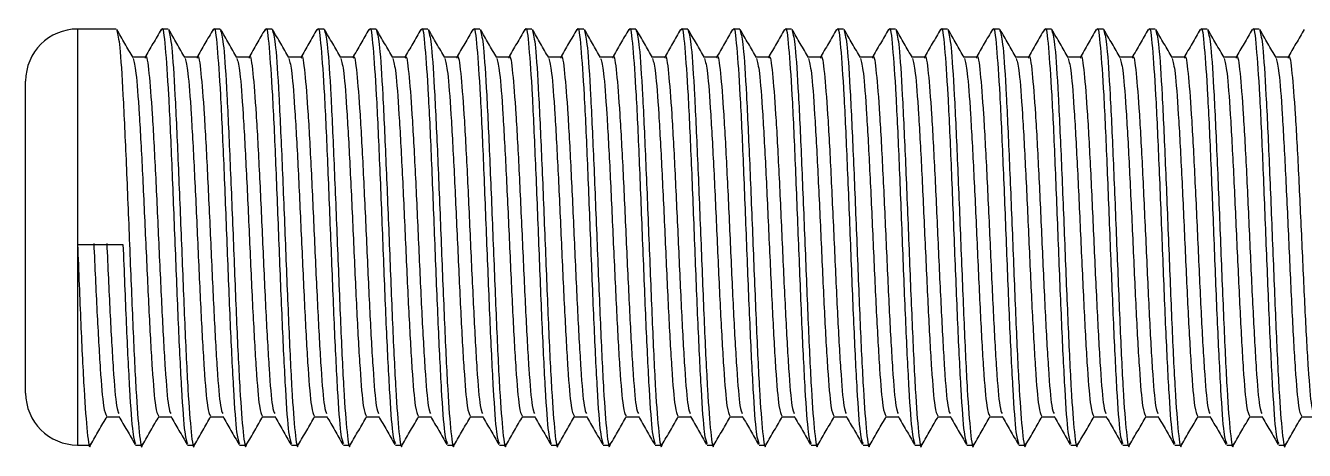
# Model space of a CAD drawing. Header units: millimetres. Extents: x -473 to 6267, y 319 to 3284.
# Drawn here: x 433.32 to 445.62, y 2570.93 to 2575.01 of the extents above; entities that cross this region are included whole.
import ezdxf

# ---------------------------------------------------------------- set-up
doc = ezdxf.new("R2010")
doc.units = ezdxf.units.MM
doc.layers.add('3mm', color=7, linetype='Continuous', lineweight=30)

msp = doc.modelspace()

# ---------------------------------------------------------------- linework, layer by layer
at = {"layer": '3mm', "lineweight": 30}
for p, q in [((434.19, 2574.978), (433.818, 2574.978)), ((433.818, 2574.978), (433.818, 2572.907)), ((434.69, 2574.978), (434.627, 2574.978)), ((435.19, 2574.978), (435.127, 2574.978)), ((435.69, 2574.978), (435.627, 2574.978)), ((436.19, 2574.978), (436.127, 2574.978)), ((436.69, 2574.978), (436.627, 2574.978)), ((437.19, 2574.978), (437.127, 2574.978)), ((437.69, 2574.978), (437.627, 2574.978)), ((438.19, 2574.978), (438.127, 2574.978)), ((438.69, 2574.978), (438.627, 2574.978)), ((439.19, 2574.978), (439.127, 2574.978)), ((439.69, 2574.978), (439.627, 2574.978)), ((440.19, 2574.978), (440.127, 2574.978)), ((440.69, 2574.978), (440.627, 2574.978)), ((441.19, 2574.978), (441.127, 2574.978)), ((441.69, 2574.978), (441.627, 2574.978)), ((442.19, 2574.978), (442.127, 2574.978)), ((442.69, 2574.978), (442.627, 2574.978)), ((443.19, 2574.978), (443.127, 2574.978)), ((443.69, 2574.978), (443.627, 2574.978)), ((444.19, 2574.978), (444.127, 2574.978)), ((444.69, 2574.978), (444.627, 2574.978)), ((445.19, 2574.978), (445.127, 2574.978)), ((434.471, 2574.707), (434.349, 2574.707)), ((434.971, 2574.707), (434.849, 2574.707)), ((435.471, 2574.707), (435.349, 2574.707)), ((435.971, 2574.707), (435.849, 2574.707)), ((436.471, 2574.707), (436.349, 2574.707)), ((436.971, 2574.707), (436.849, 2574.707)), ((437.471, 2574.707), (437.349, 2574.707)), ((437.971, 2574.707), (437.849, 2574.707)), ((438.471, 2574.707), (438.349, 2574.707)), ((438.971, 2574.707), (438.849, 2574.707)), ((439.471, 2574.707), (439.349, 2574.707)), ((439.971, 2574.707), (439.849, 2574.707)), ((440.471, 2574.707), (440.349, 2574.707)), ((440.971, 2574.707), (440.849, 2574.707)), ((441.471, 2574.707), (441.349, 2574.707)), ((441.971, 2574.707), (441.849, 2574.707)), ((442.471, 2574.707), (442.349, 2574.707)), ((442.971, 2574.707), (442.849, 2574.707)), ((443.471, 2574.707), (443.349, 2574.707)), ((443.971, 2574.707), (443.849, 2574.707)), ((444.471, 2574.707), (444.349, 2574.707)), ((444.971, 2574.707), (444.849, 2574.707)), ((445.471, 2574.707), (445.349, 2574.707)), ((433.318, 2571.478), (433.318, 2574.478)), ((433.818, 2572.907), (434.255, 2572.907)), ((433.818, 2572.907), (433.818, 2570.978)), ((434.096, 2571.249), (434.218, 2571.249)), ((434.596, 2571.249), (434.718, 2571.249)), ((435.096, 2571.249), (435.218, 2571.249)), ((435.596, 2571.249), (435.718, 2571.249)), ((436.096, 2571.249), (436.218, 2571.249)), ((436.596, 2571.249), (436.718, 2571.249)), ((437.096, 2571.249), (437.218, 2571.249)), ((437.596, 2571.249), (437.718, 2571.249)), ((438.096, 2571.249), (438.218, 2571.249)), ((438.596, 2571.249), (438.718, 2571.249)), ((439.096, 2571.249), (439.218, 2571.249)), ((439.596, 2571.249), (439.718, 2571.249)), ((440.096, 2571.249), (440.218, 2571.249)), ((440.596, 2571.249), (440.718, 2571.249)), ((441.096, 2571.249), (441.218, 2571.249)), ((441.596, 2571.249), (441.718, 2571.249)), ((442.096, 2571.249), (442.218, 2571.249)), ((442.596, 2571.249), (442.718, 2571.249)), ((443.096, 2571.249), (443.218, 2571.249)), ((443.596, 2571.249), (443.718, 2571.249)), ((444.096, 2571.249), (444.218, 2571.249)), ((444.596, 2571.249), (444.718, 2571.249)), ((445.096, 2571.249), (445.218, 2571.249)), ((445.596, 2571.249), (445.718, 2571.249)), ((433.818, 2570.978), (433.94, 2570.978)), ((434.377, 2570.978), (434.44, 2570.978)), ((434.877, 2570.978), (434.94, 2570.978)), ((435.377, 2570.978), (435.44, 2570.978)), ((435.877, 2570.978), (435.94, 2570.978)), ((436.377, 2570.978), (436.44, 2570.978)), ((436.877, 2570.978), (436.94, 2570.978)), ((437.377, 2570.978), (437.44, 2570.978)), ((437.877, 2570.978), (437.94, 2570.978)), ((438.377, 2570.978), (438.44, 2570.978)), ((438.877, 2570.978), (438.94, 2570.978)), ((439.377, 2570.978), (439.44, 2570.978)), ((439.877, 2570.978), (439.94, 2570.978)), ((440.377, 2570.978), (440.44, 2570.978)), ((440.877, 2570.978), (440.94, 2570.978)), ((441.377, 2570.978), (441.44, 2570.978)), ((441.877, 2570.978), (441.94, 2570.978)), ((442.377, 2570.978), (442.44, 2570.978)), ((442.877, 2570.978), (442.94, 2570.978)), ((443.377, 2570.978), (443.44, 2570.978)), ((443.877, 2570.978), (443.94, 2570.978)), ((444.377, 2570.978), (444.44, 2570.978)), ((444.877, 2570.978), (444.94, 2570.978)), ((445.377, 2570.978), (445.44, 2570.978))]:
    msp.add_line(p, q, dxfattribs=at)
for centre, start, end in [((433.818, 2574.478), 90, 180), ((433.818, 2571.478), 180, 270)]:
    msp.add_arc(centre, 0.5, start, end, dxfattribs=at)
for points, knots in [([(434.352, 2574.703), (434.326, 2574.748), (434.273, 2574.838), (434.221, 2574.929), (434.195, 2574.974)], [0, 0, 0, 0, 0.499935, 1, 1, 1, 1]), ([(434.195, 2574.963), (434.205, 2574.926), (434.225, 2574.849), (434.255, 2574.372), (434.286, 2573.697), (434.318, 2572.904), (434.349, 2572.127), (434.38, 2571.471), (434.411, 2571.076), (434.433, 2570.92), (434.444, 2570.988), (434.445, 2570.993)], [0, 0, 0, 0, 0.11535, 0.24035, 0.36535, 0.49035, 0.61535, 0.74035, 0.86535, 0.99035, 1, 1, 1, 1]), ([(434.622, 2574.974), (434.596, 2574.929), (434.544, 2574.838), (434.491, 2574.748), (434.465, 2574.702)], [0, 0, 0, 0, 0.500068, 1, 1, 1, 1]), ([(434.627, 2574.966), (434.628, 2574.97), (434.64, 2575.019), (434.661, 2574.825), (434.693, 2574.382), (434.724, 2573.694), (434.755, 2572.906), (434.786, 2572.124), (434.818, 2571.481), (434.848, 2571.052), (434.868, 2571.01), (434.877, 2570.991)], [0, 0, 0, 0, 0.011247, 0.136247, 0.261247, 0.386247, 0.511247, 0.636247, 0.761247, 0.886247, 1, 1, 1, 1]), ([(434.852, 2574.703), (434.826, 2574.748), (434.773, 2574.838), (434.721, 2574.929), (434.695, 2574.974)], [0, 0, 0, 0, 0.499935, 1, 1, 1, 1]), ([(434.695, 2574.963), (434.705, 2574.926), (434.725, 2574.849), (434.755, 2574.372), (434.786, 2573.697), (434.818, 2572.904), (434.849, 2572.127), (434.88, 2571.471), (434.911, 2571.076), (434.933, 2570.92), (434.944, 2570.988), (434.945, 2570.993)], [0, 0, 0, 0, 0.1153499, 0.2403499, 0.3653499, 0.4903499, 0.6153499, 0.7403499, 0.8653499, 0.9903499, 1, 1, 1, 1]), ([(435.122, 2574.974), (435.096, 2574.929), (435.044, 2574.838), (434.991, 2574.748), (434.965, 2574.702)], [0, 0, 0, 0, 0.500068, 1, 1, 1, 1]), ([(435.127, 2574.966), (435.128, 2574.97), (435.14, 2575.019), (435.161, 2574.825), (435.193, 2574.382), (435.224, 2573.694), (435.255, 2572.906), (435.286, 2572.124), (435.318, 2571.481), (435.348, 2571.052), (435.368, 2571.01), (435.377, 2570.991)], [0, 0, 0, 0, 0.011247, 0.136247, 0.261247, 0.386247, 0.511247, 0.636247, 0.761247, 0.886247, 1, 1, 1, 1]), ([(435.352, 2574.703), (435.326, 2574.748), (435.273, 2574.838), (435.221, 2574.929), (435.195, 2574.974)], [0, 0, 0, 0, 0.499935, 1, 1, 1, 1]), ([(435.195, 2574.963), (435.205, 2574.926), (435.225, 2574.849), (435.255, 2574.372), (435.286, 2573.697), (435.318, 2572.904), (435.349, 2572.127), (435.38, 2571.471), (435.411, 2571.076), (435.433, 2570.92), (435.444, 2570.988), (435.445, 2570.993)], [0, 0, 0, 0, 0.1153499, 0.2403499, 0.3653499, 0.4903499, 0.6153499, 0.7403499, 0.8653499, 0.9903499, 1, 1, 1, 1]), ([(435.622, 2574.974), (435.596, 2574.929), (435.544, 2574.838), (435.491, 2574.748), (435.465, 2574.702)], [0, 0, 0, 0, 0.500068, 1, 1, 1, 1]), ([(435.627, 2574.966), (435.628, 2574.97), (435.64, 2575.019), (435.661, 2574.825), (435.693, 2574.382), (435.724, 2573.694), (435.755, 2572.906), (435.786, 2572.124), (435.818, 2571.481), (435.848, 2571.052), (435.868, 2571.01), (435.877, 2570.991)], [0, 0, 0, 0, 0.011247, 0.136247, 0.261247, 0.386247, 0.511247, 0.636247, 0.761247, 0.886247, 1, 1, 1, 1]), ([(435.852, 2574.703), (435.826, 2574.748), (435.773, 2574.838), (435.721, 2574.929), (435.695, 2574.974)], [0, 0, 0, 0, 0.499935, 1, 1, 1, 1]), ([(435.695, 2574.963), (435.705, 2574.926), (435.725, 2574.849), (435.755, 2574.372), (435.786, 2573.697), (435.818, 2572.904), (435.849, 2572.127), (435.88, 2571.471), (435.911, 2571.076), (435.933, 2570.92), (435.944, 2570.988), (435.945, 2570.993)], [0, 0, 0, 0, 0.11535, 0.24035, 0.36535, 0.49035, 0.61535, 0.74035, 0.86535, 0.99035, 1, 1, 1, 1]), ([(436.122, 2574.974), (436.096, 2574.929), (436.044, 2574.838), (435.991, 2574.748), (435.965, 2574.702)], [0, 0, 0, 0, 0.500068, 1, 1, 1, 1]), ([(436.127, 2574.966), (436.128, 2574.97), (436.14, 2575.019), (436.161, 2574.825), (436.193, 2574.382), (436.224, 2573.694), (436.255, 2572.906), (436.286, 2572.124), (436.318, 2571.481), (436.348, 2571.052), (436.368, 2571.01), (436.377, 2570.991)], [0, 0, 0, 0, 0.011247, 0.136247, 0.261247, 0.386247, 0.511247, 0.636247, 0.761247, 0.886247, 1, 1, 1, 1]), ([(436.352, 2574.703), (436.326, 2574.748), (436.273, 2574.838), (436.221, 2574.929), (436.195, 2574.974)], [0, 0, 0, 0, 0.499935, 1, 1, 1, 1]), ([(436.195, 2574.963), (436.205, 2574.926), (436.225, 2574.849), (436.255, 2574.372), (436.286, 2573.697), (436.318, 2572.904), (436.349, 2572.127), (436.38, 2571.471), (436.411, 2571.076), (436.433, 2570.92), (436.444, 2570.988), (436.445, 2570.993)], [0, 0, 0, 0, 0.11535, 0.24035, 0.36535, 0.49035, 0.61535, 0.74035, 0.86535, 0.99035, 1, 1, 1, 1]), ([(436.622, 2574.974), (436.596, 2574.929), (436.544, 2574.838), (436.491, 2574.748), (436.465, 2574.702)], [0, 0, 0, 0, 0.500068, 1, 1, 1, 1]), ([(436.627, 2574.966), (436.628, 2574.97), (436.64, 2575.019), (436.661, 2574.825), (436.693, 2574.382), (436.724, 2573.694), (436.755, 2572.906), (436.786, 2572.124), (436.818, 2571.481), (436.848, 2571.052), (436.868, 2571.01), (436.877, 2570.991)], [0, 0, 0, 0, 0.011247, 0.136247, 0.261247, 0.386247, 0.511247, 0.636247, 0.761247, 0.886247, 1, 1, 1, 1]), ([(436.852, 2574.703), (436.826, 2574.748), (436.773, 2574.838), (436.721, 2574.929), (436.695, 2574.974)], [0, 0, 0, 0, 0.499935, 1, 1, 1, 1]), ([(436.695, 2574.963), (436.705, 2574.926), (436.725, 2574.849), (436.755, 2574.372), (436.786, 2573.697), (436.818, 2572.904), (436.849, 2572.127), (436.88, 2571.471), (436.911, 2571.076), (436.933, 2570.92), (436.944, 2570.988), (436.945, 2570.993)], [0, 0, 0, 0, 0.1153499, 0.2403499, 0.3653499, 0.4903499, 0.6153499, 0.7403499, 0.8653499, 0.9903499, 1, 1, 1, 1]), ([(437.122, 2574.974), (437.096, 2574.929), (437.044, 2574.838), (436.991, 2574.748), (436.965, 2574.702)], [0, 0, 0, 0, 0.500068, 1, 1, 1, 1]), ([(437.127, 2574.966), (437.128, 2574.97), (437.14, 2575.019), (437.161, 2574.825), (437.193, 2574.382), (437.224, 2573.694), (437.255, 2572.906), (437.286, 2572.124), (437.318, 2571.481), (437.348, 2571.052), (437.368, 2571.01), (437.377, 2570.991)], [0, 0, 0, 0, 0.011247, 0.136247, 0.261247, 0.386247, 0.511247, 0.636247, 0.761247, 0.886247, 1, 1, 1, 1]), ([(437.352, 2574.703), (437.326, 2574.748), (437.273, 2574.838), (437.221, 2574.929), (437.195, 2574.974)], [0, 0, 0, 0, 0.499935, 1, 1, 1, 1]), ([(437.195, 2574.963), (437.205, 2574.926), (437.225, 2574.849), (437.255, 2574.372), (437.286, 2573.697), (437.318, 2572.904), (437.349, 2572.127), (437.38, 2571.471), (437.411, 2571.076), (437.433, 2570.92), (437.444, 2570.988), (437.445, 2570.993)], [0, 0, 0, 0, 0.11535, 0.24035, 0.36535, 0.49035, 0.61535, 0.74035, 0.86535, 0.99035, 1, 1, 1, 1]), ([(437.622, 2574.974), (437.596, 2574.929), (437.544, 2574.838), (437.491, 2574.748), (437.465, 2574.702)], [0, 0, 0, 0, 0.500068, 1, 1, 1, 1]), ([(437.627, 2574.966), (437.628, 2574.97), (437.64, 2575.019), (437.661, 2574.825), (437.693, 2574.382), (437.724, 2573.694), (437.755, 2572.906), (437.786, 2572.124), (437.818, 2571.481), (437.848, 2571.052), (437.868, 2571.01), (437.877, 2570.991)], [0, 0, 0, 0, 0.011247, 0.136247, 0.261247, 0.386247, 0.511247, 0.636247, 0.761247, 0.886247, 1, 1, 1, 1]), ([(437.852, 2574.703), (437.826, 2574.748), (437.773, 2574.838), (437.721, 2574.929), (437.695, 2574.974)], [0, 0, 0, 0, 0.499935, 1, 1, 1, 1]), ([(437.695, 2574.963), (437.705, 2574.926), (437.725, 2574.849), (437.755, 2574.372), (437.786, 2573.697), (437.818, 2572.904), (437.849, 2572.127), (437.88, 2571.471), (437.911, 2571.076), (437.933, 2570.92), (437.944, 2570.988), (437.945, 2570.993)], [0, 0, 0, 0, 0.11535, 0.24035, 0.36535, 0.49035, 0.61535, 0.74035, 0.86535, 0.99035, 1, 1, 1, 1]), ([(438.122, 2574.974), (438.096, 2574.929), (438.044, 2574.838), (437.991, 2574.748), (437.965, 2574.702)], [0, 0, 0, 0, 0.500068, 1, 1, 1, 1]), ([(438.127, 2574.966), (438.128, 2574.97), (438.14, 2575.019), (438.161, 2574.825), (438.193, 2574.382), (438.224, 2573.694), (438.255, 2572.906), (438.286, 2572.124), (438.318, 2571.481), (438.348, 2571.052), (438.368, 2571.01), (438.377, 2570.991)], [0, 0, 0, 0, 0.011247, 0.136247, 0.261247, 0.386247, 0.511247, 0.636247, 0.761247, 0.886247, 1, 1, 1, 1]), ([(438.352, 2574.703), (438.326, 2574.748), (438.273, 2574.838), (438.221, 2574.929), (438.195, 2574.974)], [0, 0, 0, 0, 0.499935, 1, 1, 1, 1]), ([(438.195, 2574.963), (438.205, 2574.926), (438.225, 2574.849), (438.255, 2574.372), (438.286, 2573.697), (438.318, 2572.904), (438.349, 2572.127), (438.38, 2571.471), (438.411, 2571.076), (438.433, 2570.92), (438.444, 2570.988), (438.445, 2570.993)], [0, 0, 0, 0, 0.11535, 0.24035, 0.36535, 0.49035, 0.61535, 0.74035, 0.86535, 0.99035, 1, 1, 1, 1]), ([(438.622, 2574.974), (438.596, 2574.929), (438.544, 2574.838), (438.491, 2574.748), (438.465, 2574.702)], [0, 0, 0, 0, 0.500068, 1, 1, 1, 1]), ([(438.627, 2574.966), (438.628, 2574.97), (438.64, 2575.019), (438.661, 2574.825), (438.693, 2574.382), (438.724, 2573.694), (438.755, 2572.906), (438.786, 2572.124), (438.818, 2571.481), (438.848, 2571.052), (438.868, 2571.01), (438.877, 2570.991)], [0, 0, 0, 0, 0.011247, 0.136247, 0.261247, 0.386247, 0.511247, 0.636247, 0.761247, 0.886247, 1, 1, 1, 1]), ([(438.852, 2574.703), (438.826, 2574.748), (438.773, 2574.838), (438.721, 2574.929), (438.695, 2574.974)], [0, 0, 0, 0, 0.499935, 1, 1, 1, 1]), ([(438.695, 2574.963), (438.705, 2574.926), (438.725, 2574.849), (438.755, 2574.372), (438.786, 2573.697), (438.818, 2572.904), (438.849, 2572.127), (438.88, 2571.471), (438.911, 2571.076), (438.933, 2570.92), (438.944, 2570.988), (438.945, 2570.993)], [0, 0, 0, 0, 0.11535, 0.24035, 0.36535, 0.49035, 0.61535, 0.74035, 0.86535, 0.99035, 1, 1, 1, 1]), ([(439.122, 2574.974), (439.096, 2574.929), (439.044, 2574.838), (438.991, 2574.748), (438.965, 2574.702)], [0, 0, 0, 0, 0.500068, 1, 1, 1, 1]), ([(439.127, 2574.966), (439.128, 2574.97), (439.14, 2575.019), (439.161, 2574.825), (439.193, 2574.382), (439.224, 2573.694), (439.255, 2572.906), (439.286, 2572.124), (439.318, 2571.481), (439.348, 2571.052), (439.368, 2571.01), (439.377, 2570.991)], [0, 0, 0, 0, 0.011247, 0.136247, 0.261247, 0.386247, 0.511247, 0.636247, 0.761247, 0.886247, 1, 1, 1, 1]), ([(439.352, 2574.703), (439.326, 2574.748), (439.273, 2574.838), (439.221, 2574.929), (439.195, 2574.974)], [0, 0, 0, 0, 0.499935, 1, 1, 1, 1]), ([(439.195, 2574.963), (439.205, 2574.926), (439.225, 2574.849), (439.255, 2574.372), (439.286, 2573.697), (439.318, 2572.904), (439.349, 2572.127), (439.38, 2571.471), (439.411, 2571.076), (439.433, 2570.92), (439.444, 2570.988), (439.445, 2570.993)], [0, 0, 0, 0, 0.1153499, 0.2403499, 0.3653499, 0.4903499, 0.6153499, 0.7403499, 0.8653499, 0.9903499, 1, 1, 1, 1]), ([(439.622, 2574.974), (439.596, 2574.929), (439.544, 2574.838), (439.491, 2574.748), (439.465, 2574.702)], [0, 0, 0, 0, 0.500068, 1, 1, 1, 1]), ([(439.627, 2574.966), (439.628, 2574.97), (439.64, 2575.019), (439.661, 2574.825), (439.693, 2574.382), (439.724, 2573.694), (439.755, 2572.906), (439.786, 2572.124), (439.818, 2571.481), (439.848, 2571.052), (439.868, 2571.01), (439.877, 2570.991)], [0, 0, 0, 0, 0.011247, 0.136247, 0.261247, 0.386247, 0.511247, 0.636247, 0.761247, 0.886247, 1, 1, 1, 1]), ([(439.852, 2574.703), (439.826, 2574.748), (439.773, 2574.838), (439.721, 2574.929), (439.695, 2574.974)], [0, 0, 0, 0, 0.499935, 1, 1, 1, 1]), ([(439.695, 2574.963), (439.705, 2574.926), (439.725, 2574.849), (439.755, 2574.372), (439.786, 2573.697), (439.818, 2572.904), (439.849, 2572.127), (439.88, 2571.471), (439.911, 2571.076), (439.933, 2570.92), (439.944, 2570.988), (439.945, 2570.993)], [0, 0, 0, 0, 0.11535, 0.24035, 0.36535, 0.49035, 0.61535, 0.74035, 0.86535, 0.99035, 1, 1, 1, 1]), ([(440.122, 2574.974), (440.096, 2574.929), (440.044, 2574.838), (439.991, 2574.748), (439.965, 2574.702)], [0, 0, 0, 0, 0.500068, 1, 1, 1, 1]), ([(440.127, 2574.966), (440.128, 2574.97), (440.14, 2575.019), (440.161, 2574.825), (440.193, 2574.382), (440.224, 2573.694), (440.255, 2572.906), (440.286, 2572.124), (440.318, 2571.481), (440.348, 2571.052), (440.368, 2571.01), (440.377, 2570.991)], [0, 0, 0, 0, 0.011247, 0.136247, 0.261247, 0.386247, 0.511247, 0.636247, 0.761247, 0.886247, 1, 1, 1, 1]), ([(440.352, 2574.703), (440.326, 2574.748), (440.273, 2574.838), (440.221, 2574.929), (440.195, 2574.974)], [0, 0, 0, 0, 0.499935, 1, 1, 1, 1]), ([(440.195, 2574.963), (440.205, 2574.926), (440.225, 2574.849), (440.255, 2574.372), (440.286, 2573.697), (440.318, 2572.904), (440.349, 2572.127), (440.38, 2571.471), (440.411, 2571.076), (440.433, 2570.92), (440.444, 2570.988), (440.445, 2570.993)], [0, 0, 0, 0, 0.11535, 0.24035, 0.36535, 0.49035, 0.61535, 0.74035, 0.86535, 0.99035, 1, 1, 1, 1]), ([(440.622, 2574.974), (440.596, 2574.929), (440.544, 2574.838), (440.491, 2574.748), (440.465, 2574.702)], [0, 0, 0, 0, 0.500068, 1, 1, 1, 1]), ([(440.627, 2574.966), (440.628, 2574.97), (440.64, 2575.019), (440.661, 2574.825), (440.693, 2574.382), (440.724, 2573.694), (440.755, 2572.906), (440.786, 2572.124), (440.818, 2571.481), (440.848, 2571.052), (440.868, 2571.01), (440.877, 2570.991)], [0, 0, 0, 0, 0.011247, 0.136247, 0.261247, 0.386247, 0.511247, 0.636247, 0.761247, 0.886247, 1, 1, 1, 1]), ([(440.852, 2574.703), (440.826, 2574.748), (440.773, 2574.838), (440.721, 2574.929), (440.695, 2574.974)], [0, 0, 0, 0, 0.499935, 1, 1, 1, 1]), ([(440.695, 2574.963), (440.705, 2574.926), (440.725, 2574.849), (440.755, 2574.372), (440.786, 2573.697), (440.818, 2572.904), (440.849, 2572.127), (440.88, 2571.471), (440.911, 2571.076), (440.933, 2570.92), (440.944, 2570.988), (440.945, 2570.993)], [0, 0, 0, 0, 0.11535, 0.24035, 0.36535, 0.49035, 0.61535, 0.74035, 0.86535, 0.99035, 1, 1, 1, 1]), ([(441.122, 2574.974), (441.096, 2574.929), (441.044, 2574.838), (440.991, 2574.748), (440.965, 2574.702)], [0, 0, 0, 0, 0.500068, 1, 1, 1, 1]), ([(441.127, 2574.966), (441.128, 2574.97), (441.14, 2575.019), (441.161, 2574.825), (441.193, 2574.382), (441.224, 2573.694), (441.255, 2572.906), (441.286, 2572.124), (441.318, 2571.481), (441.348, 2571.052), (441.368, 2571.01), (441.377, 2570.991)], [0, 0, 0, 0, 0.011247, 0.136247, 0.261247, 0.386247, 0.511247, 0.636247, 0.761247, 0.886247, 1, 1, 1, 1]), ([(441.352, 2574.703), (441.326, 2574.748), (441.273, 2574.838), (441.221, 2574.929), (441.195, 2574.974)], [0, 0, 0, 0, 0.499935, 1, 1, 1, 1]), ([(441.195, 2574.963), (441.205, 2574.926), (441.225, 2574.849), (441.255, 2574.372), (441.286, 2573.697), (441.318, 2572.904), (441.349, 2572.127), (441.38, 2571.471), (441.411, 2571.076), (441.433, 2570.92), (441.444, 2570.988), (441.445, 2570.993)], [0, 0, 0, 0, 0.11535, 0.24035, 0.36535, 0.49035, 0.61535, 0.74035, 0.86535, 0.99035, 1, 1, 1, 1]), ([(441.622, 2574.974), (441.596, 2574.929), (441.544, 2574.838), (441.491, 2574.748), (441.465, 2574.702)], [0, 0, 0, 0, 0.500068, 1, 1, 1, 1]), ([(441.627, 2574.966), (441.628, 2574.97), (441.64, 2575.019), (441.661, 2574.825), (441.693, 2574.382), (441.724, 2573.694), (441.755, 2572.906), (441.786, 2572.124), (441.818, 2571.481), (441.848, 2571.052), (441.868, 2571.01), (441.877, 2570.991)], [0, 0, 0, 0, 0.011247, 0.136247, 0.261247, 0.386247, 0.511247, 0.636247, 0.761247, 0.886247, 1, 1, 1, 1]), ([(441.852, 2574.703), (441.826, 2574.748), (441.773, 2574.838), (441.721, 2574.929), (441.695, 2574.974)], [0, 0, 0, 0, 0.499935, 1, 1, 1, 1]), ([(441.695, 2574.963), (441.705, 2574.926), (441.725, 2574.849), (441.755, 2574.372), (441.786, 2573.697), (441.818, 2572.904), (441.849, 2572.127), (441.88, 2571.471), (441.911, 2571.076), (441.933, 2570.92), (441.944, 2570.988), (441.945, 2570.993)], [0, 0, 0, 0, 0.11535, 0.24035, 0.36535, 0.49035, 0.61535, 0.74035, 0.86535, 0.99035, 1, 1, 1, 1]), ([(442.122, 2574.974), (442.096, 2574.929), (442.044, 2574.838), (441.991, 2574.748), (441.965, 2574.702)], [0, 0, 0, 0, 0.500068, 1, 1, 1, 1]), ([(442.127, 2574.966), (442.128, 2574.97), (442.14, 2575.019), (442.161, 2574.825), (442.193, 2574.382), (442.224, 2573.694), (442.255, 2572.906), (442.286, 2572.124), (442.318, 2571.481), (442.348, 2571.052), (442.368, 2571.01), (442.377, 2570.991)], [0, 0, 0, 0, 0.011247, 0.136247, 0.261247, 0.386247, 0.511247, 0.636247, 0.761247, 0.886247, 1, 1, 1, 1]), ([(442.352, 2574.703), (442.326, 2574.748), (442.273, 2574.838), (442.221, 2574.929), (442.195, 2574.974)], [0, 0, 0, 0, 0.499935, 1, 1, 1, 1]), ([(442.195, 2574.963), (442.205, 2574.926), (442.225, 2574.849), (442.255, 2574.372), (442.286, 2573.697), (442.318, 2572.904), (442.349, 2572.127), (442.38, 2571.471), (442.411, 2571.076), (442.433, 2570.92), (442.444, 2570.988), (442.445, 2570.993)], [0, 0, 0, 0, 0.11535, 0.24035, 0.36535, 0.49035, 0.61535, 0.74035, 0.86535, 0.99035, 1, 1, 1, 1]), ([(442.622, 2574.974), (442.596, 2574.929), (442.544, 2574.838), (442.491, 2574.748), (442.465, 2574.702)], [0, 0, 0, 0, 0.500068, 1, 1, 1, 1]), ([(442.627, 2574.966), (442.628, 2574.97), (442.64, 2575.019), (442.661, 2574.825), (442.693, 2574.382), (442.724, 2573.694), (442.755, 2572.906), (442.786, 2572.124), (442.818, 2571.481), (442.848, 2571.052), (442.868, 2571.01), (442.877, 2570.991)], [0, 0, 0, 0, 0.011247, 0.136247, 0.261247, 0.386247, 0.511247, 0.636247, 0.761247, 0.886247, 1, 1, 1, 1]), ([(442.852, 2574.703), (442.826, 2574.748), (442.773, 2574.838), (442.721, 2574.929), (442.695, 2574.974)], [0, 0, 0, 0, 0.499935, 1, 1, 1, 1]), ([(442.695, 2574.963), (442.705, 2574.926), (442.725, 2574.849), (442.755, 2574.372), (442.786, 2573.697), (442.818, 2572.904), (442.849, 2572.127), (442.88, 2571.471), (442.911, 2571.076), (442.933, 2570.92), (442.944, 2570.988), (442.945, 2570.993)], [0, 0, 0, 0, 0.11535, 0.24035, 0.36535, 0.49035, 0.61535, 0.74035, 0.86535, 0.99035, 1, 1, 1, 1]), ([(443.122, 2574.974), (443.096, 2574.929), (443.044, 2574.838), (442.991, 2574.748), (442.965, 2574.702)], [0, 0, 0, 0, 0.500068, 1, 1, 1, 1]), ([(443.127, 2574.966), (443.128, 2574.97), (443.14, 2575.019), (443.161, 2574.825), (443.193, 2574.382), (443.224, 2573.694), (443.255, 2572.906), (443.286, 2572.124), (443.318, 2571.481), (443.348, 2571.052), (443.368, 2571.01), (443.377, 2570.991)], [0, 0, 0, 0, 0.011247, 0.136247, 0.261247, 0.386247, 0.511247, 0.636247, 0.761247, 0.886247, 1, 1, 1, 1]), ([(443.352, 2574.703), (443.326, 2574.748), (443.273, 2574.838), (443.221, 2574.929), (443.195, 2574.974)], [0, 0, 0, 0, 0.499935, 1, 1, 1, 1]), ([(443.195, 2574.963), (443.205, 2574.926), (443.225, 2574.849), (443.255, 2574.372), (443.286, 2573.697), (443.318, 2572.904), (443.349, 2572.127), (443.38, 2571.471), (443.411, 2571.076), (443.433, 2570.92), (443.444, 2570.988), (443.445, 2570.993)], [0, 0, 0, 0, 0.11535, 0.24035, 0.36535, 0.49035, 0.61535, 0.74035, 0.86535, 0.99035, 1, 1, 1, 1]), ([(443.622, 2574.974), (443.596, 2574.929), (443.544, 2574.838), (443.491, 2574.748), (443.465, 2574.702)], [0, 0, 0, 0, 0.500068, 1, 1, 1, 1]), ([(443.627, 2574.966), (443.628, 2574.97), (443.64, 2575.019), (443.661, 2574.825), (443.693, 2574.382), (443.724, 2573.694), (443.755, 2572.906), (443.786, 2572.124), (443.818, 2571.481), (443.848, 2571.052), (443.868, 2571.01), (443.877, 2570.991)], [0, 0, 0, 0, 0.011247, 0.136247, 0.261247, 0.386247, 0.511247, 0.636247, 0.761247, 0.886247, 1, 1, 1, 1]), ([(443.852, 2574.703), (443.826, 2574.748), (443.773, 2574.838), (443.721, 2574.929), (443.695, 2574.974)], [0, 0, 0, 0, 0.499935, 1, 1, 1, 1]), ([(443.695, 2574.963), (443.705, 2574.926), (443.725, 2574.849), (443.755, 2574.372), (443.786, 2573.697), (443.818, 2572.904), (443.849, 2572.127), (443.88, 2571.471), (443.911, 2571.076), (443.933, 2570.92), (443.944, 2570.988), (443.945, 2570.993)], [0, 0, 0, 0, 0.11535, 0.24035, 0.36535, 0.49035, 0.61535, 0.74035, 0.86535, 0.99035, 1, 1, 1, 1]), ([(444.122, 2574.974), (444.096, 2574.929), (444.044, 2574.838), (443.991, 2574.748), (443.965, 2574.702)], [0, 0, 0, 0, 0.500068, 1, 1, 1, 1]), ([(444.127, 2574.966), (444.128, 2574.97), (444.14, 2575.019), (444.161, 2574.825), (444.193, 2574.382), (444.224, 2573.694), (444.255, 2572.906), (444.286, 2572.124), (444.318, 2571.481), (444.348, 2571.052), (444.368, 2571.01), (444.377, 2570.991)], [0, 0, 0, 0, 0.011247, 0.136247, 0.261247, 0.386247, 0.511247, 0.636247, 0.761247, 0.886247, 1, 1, 1, 1]), ([(444.352, 2574.703), (444.326, 2574.748), (444.273, 2574.838), (444.221, 2574.929), (444.195, 2574.974)], [0, 0, 0, 0, 0.499935, 1, 1, 1, 1]), ([(444.195, 2574.963), (444.205, 2574.926), (444.225, 2574.849), (444.255, 2574.372), (444.286, 2573.697), (444.318, 2572.904), (444.349, 2572.127), (444.38, 2571.471), (444.411, 2571.076), (444.433, 2570.92), (444.444, 2570.988), (444.445, 2570.993)], [0, 0, 0, 0, 0.11535, 0.24035, 0.36535, 0.49035, 0.61535, 0.74035, 0.86535, 0.99035, 1, 1, 1, 1]), ([(444.622, 2574.974), (444.596, 2574.929), (444.544, 2574.838), (444.491, 2574.748), (444.465, 2574.702)], [0, 0, 0, 0, 0.500068, 1, 1, 1, 1]), ([(444.627, 2574.966), (444.628, 2574.97), (444.64, 2575.019), (444.661, 2574.825), (444.693, 2574.382), (444.724, 2573.694), (444.755, 2572.906), (444.786, 2572.124), (444.818, 2571.481), (444.848, 2571.052), (444.868, 2571.01), (444.877, 2570.991)], [0, 0, 0, 0, 0.011247, 0.136247, 0.261247, 0.386247, 0.511247, 0.636247, 0.761247, 0.886247, 1, 1, 1, 1]), ([(444.852, 2574.703), (444.826, 2574.748), (444.773, 2574.838), (444.721, 2574.929), (444.695, 2574.974)], [0, 0, 0, 0, 0.499935, 1, 1, 1, 1]), ([(444.695, 2574.963), (444.705, 2574.926), (444.725, 2574.849), (444.755, 2574.372), (444.786, 2573.697), (444.818, 2572.904), (444.849, 2572.127), (444.88, 2571.471), (444.911, 2571.076), (444.933, 2570.92), (444.944, 2570.988), (444.945, 2570.993)], [0, 0, 0, 0, 0.11535, 0.24035, 0.36535, 0.49035, 0.61535, 0.74035, 0.86535, 0.99035, 1, 1, 1, 1]), ([(445.122, 2574.974), (445.096, 2574.929), (445.044, 2574.838), (444.991, 2574.748), (444.965, 2574.702)], [0, 0, 0, 0, 0.500068, 1, 1, 1, 1]), ([(445.127, 2574.966), (445.128, 2574.97), (445.14, 2575.019), (445.161, 2574.825), (445.193, 2574.382), (445.224, 2573.694), (445.255, 2572.906), (445.286, 2572.124), (445.318, 2571.481), (445.348, 2571.052), (445.368, 2571.01), (445.377, 2570.991)], [0, 0, 0, 0, 0.011247, 0.136247, 0.261247, 0.386247, 0.511247, 0.636247, 0.761247, 0.886247, 1, 1, 1, 1]), ([(445.352, 2574.703), (445.326, 2574.748), (445.273, 2574.838), (445.221, 2574.929), (445.195, 2574.974)], [0, 0, 0, 0, 0.499935, 1, 1, 1, 1]), ([(445.195, 2574.963), (445.205, 2574.926), (445.225, 2574.849), (445.255, 2574.372), (445.286, 2573.697), (445.318, 2572.904), (445.349, 2572.127), (445.38, 2571.471), (445.411, 2571.076), (445.433, 2570.92), (445.444, 2570.988), (445.445, 2570.993)], [0, 0, 0, 0, 0.11535, 0.24035, 0.36535, 0.49035, 0.61535, 0.74035, 0.86535, 0.99035, 1, 1, 1, 1]), ([(445.622, 2574.974), (445.596, 2574.929), (445.544, 2574.838), (445.491, 2574.748), (445.465, 2574.702)], [0, 0, 0, 0, 0.500068, 1, 1, 1, 1]), ([(434.352, 2574.693), (434.361, 2574.661), (434.381, 2574.594), (434.411, 2574.183), (434.443, 2573.599), (434.474, 2572.915), (434.505, 2572.24), (434.536, 2571.683), (434.567, 2571.312), (434.587, 2571.276), (434.596, 2571.259)], [0, 0, 0, 0, 0.116588, 0.244375, 0.372161, 0.499948, 0.627734, 0.755521, 0.883307, 1, 1, 1, 1]), ([(434.471, 2574.697), (434.472, 2574.7), (434.483, 2574.743), (434.505, 2574.575), (434.536, 2574.192), (434.568, 2573.597), (434.599, 2572.916), (434.63, 2572.239), (434.661, 2571.685), (434.69, 2571.33), (434.708, 2571.295), (434.715, 2571.28)], [0, 0, 0, 0, 0.011387, 0.139385, 0.267382, 0.39538, 0.523377, 0.651375, 0.779373, 0.90737, 1, 1, 1, 1]), ([(434.852, 2574.693), (434.861, 2574.661), (434.881, 2574.594), (434.911, 2574.183), (434.943, 2573.599), (434.974, 2572.915), (435.005, 2572.24), (435.036, 2571.683), (435.067, 2571.312), (435.087, 2571.276), (435.096, 2571.259)], [0, 0, 0, 0, 0.116588, 0.244375, 0.372161, 0.499948, 0.627734, 0.755521, 0.883307, 1, 1, 1, 1]), ([(434.971, 2574.697), (434.972, 2574.7), (434.983, 2574.743), (435.005, 2574.575), (435.036, 2574.192), (435.068, 2573.597), (435.099, 2572.916), (435.13, 2572.239), (435.161, 2571.685), (435.19, 2571.33), (435.208, 2571.295), (435.215, 2571.28)], [0, 0, 0, 0, 0.011387, 0.139385, 0.267382, 0.39538, 0.523377, 0.651375, 0.779373, 0.90737, 1, 1, 1, 1]), ([(435.352, 2574.693), (435.361, 2574.661), (435.381, 2574.594), (435.411, 2574.183), (435.443, 2573.599), (435.474, 2572.915), (435.505, 2572.24), (435.536, 2571.683), (435.567, 2571.312), (435.587, 2571.276), (435.596, 2571.259)], [0, 0, 0, 0, 0.116588, 0.244375, 0.372161, 0.499948, 0.627734, 0.755521, 0.883307, 1, 1, 1, 1]), ([(435.471, 2574.697), (435.472, 2574.7), (435.483, 2574.743), (435.505, 2574.575), (435.536, 2574.192), (435.568, 2573.597), (435.599, 2572.916), (435.63, 2572.239), (435.661, 2571.685), (435.69, 2571.33), (435.708, 2571.295), (435.715, 2571.28)], [0, 0, 0, 0, 0.011387, 0.139385, 0.267382, 0.39538, 0.523377, 0.651375, 0.779373, 0.90737, 1, 1, 1, 1]), ([(435.852, 2574.693), (435.861, 2574.661), (435.881, 2574.594), (435.911, 2574.183), (435.943, 2573.599), (435.974, 2572.915), (436.005, 2572.24), (436.036, 2571.683), (436.067, 2571.312), (436.087, 2571.276), (436.096, 2571.259)], [0, 0, 0, 0, 0.116588, 0.244375, 0.372161, 0.499948, 0.627734, 0.755521, 0.883307, 1, 1, 1, 1]), ([(435.971, 2574.697), (435.972, 2574.7), (435.983, 2574.743), (436.005, 2574.575), (436.036, 2574.192), (436.068, 2573.597), (436.099, 2572.916), (436.13, 2572.239), (436.161, 2571.685), (436.19, 2571.33), (436.208, 2571.295), (436.215, 2571.28)], [0, 0, 0, 0, 0.011387, 0.139385, 0.267382, 0.39538, 0.523377, 0.651375, 0.779373, 0.90737, 1, 1, 1, 1]), ([(436.352, 2574.693), (436.361, 2574.661), (436.381, 2574.594), (436.411, 2574.183), (436.443, 2573.599), (436.474, 2572.915), (436.505, 2572.24), (436.536, 2571.683), (436.567, 2571.312), (436.587, 2571.276), (436.596, 2571.259)], [0, 0, 0, 0, 0.116588, 0.244375, 0.372161, 0.499948, 0.627734, 0.755521, 0.883307, 1, 1, 1, 1]), ([(436.471, 2574.697), (436.472, 2574.7), (436.483, 2574.743), (436.505, 2574.575), (436.536, 2574.192), (436.568, 2573.597), (436.599, 2572.916), (436.63, 2572.239), (436.661, 2571.685), (436.69, 2571.33), (436.708, 2571.295), (436.715, 2571.28)], [0, 0, 0, 0, 0.011387, 0.1393846, 0.2673822, 0.3953798, 0.5233774, 0.651375, 0.7793726, 0.9073702, 1, 1, 1, 1]), ([(436.852, 2574.693), (436.861, 2574.661), (436.881, 2574.594), (436.911, 2574.183), (436.943, 2573.599), (436.974, 2572.915), (437.005, 2572.24), (437.036, 2571.683), (437.067, 2571.312), (437.087, 2571.276), (437.096, 2571.259)], [0, 0, 0, 0, 0.116588, 0.244375, 0.372161, 0.499948, 0.627734, 0.755521, 0.883307, 1, 1, 1, 1]), ([(436.971, 2574.697), (436.972, 2574.7), (436.983, 2574.743), (437.005, 2574.575), (437.036, 2574.192), (437.068, 2573.597), (437.099, 2572.916), (437.13, 2572.239), (437.161, 2571.685), (437.19, 2571.33), (437.208, 2571.295), (437.215, 2571.28)], [0, 0, 0, 0, 0.011387, 0.139385, 0.267382, 0.39538, 0.523377, 0.651375, 0.779373, 0.90737, 1, 1, 1, 1]), ([(437.352, 2574.693), (437.361, 2574.661), (437.381, 2574.594), (437.411, 2574.183), (437.443, 2573.599), (437.474, 2572.915), (437.505, 2572.24), (437.536, 2571.683), (437.567, 2571.312), (437.587, 2571.276), (437.596, 2571.259)], [0, 0, 0, 0, 0.116588, 0.244375, 0.372161, 0.499948, 0.627734, 0.755521, 0.883307, 1, 1, 1, 1]), ([(437.471, 2574.697), (437.472, 2574.7), (437.483, 2574.743), (437.505, 2574.575), (437.536, 2574.192), (437.568, 2573.597), (437.599, 2572.916), (437.63, 2572.239), (437.661, 2571.685), (437.69, 2571.33), (437.708, 2571.295), (437.715, 2571.28)], [0, 0, 0, 0, 0.011387, 0.139385, 0.267382, 0.39538, 0.523377, 0.651375, 0.779373, 0.90737, 1, 1, 1, 1]), ([(437.852, 2574.693), (437.861, 2574.661), (437.881, 2574.594), (437.911, 2574.183), (437.943, 2573.599), (437.974, 2572.915), (438.005, 2572.24), (438.036, 2571.683), (438.067, 2571.312), (438.087, 2571.276), (438.096, 2571.259)], [0, 0, 0, 0, 0.116588, 0.244375, 0.372161, 0.499948, 0.627734, 0.755521, 0.883307, 1, 1, 1, 1]), ([(437.971, 2574.697), (437.972, 2574.7), (437.983, 2574.743), (438.005, 2574.575), (438.036, 2574.192), (438.068, 2573.597), (438.099, 2572.916), (438.13, 2572.239), (438.161, 2571.685), (438.19, 2571.33), (438.208, 2571.295), (438.215, 2571.28)], [0, 0, 0, 0, 0.011387, 0.139385, 0.267382, 0.39538, 0.523377, 0.651375, 0.779373, 0.90737, 1, 1, 1, 1]), ([(438.352, 2574.693), (438.361, 2574.661), (438.381, 2574.594), (438.411, 2574.183), (438.443, 2573.599), (438.474, 2572.915), (438.505, 2572.24), (438.536, 2571.683), (438.567, 2571.312), (438.587, 2571.276), (438.596, 2571.259)], [0, 0, 0, 0, 0.1165884, 0.2443749, 0.3721614, 0.4999479, 0.6277343, 0.7555208, 0.8833073, 1, 1, 1, 1]), ([(438.471, 2574.697), (438.472, 2574.7), (438.483, 2574.743), (438.505, 2574.575), (438.536, 2574.192), (438.568, 2573.597), (438.599, 2572.916), (438.63, 2572.239), (438.661, 2571.685), (438.69, 2571.33), (438.708, 2571.295), (438.715, 2571.28)], [0, 0, 0, 0, 0.011387, 0.139385, 0.267382, 0.39538, 0.523377, 0.651375, 0.779373, 0.90737, 1, 1, 1, 1]), ([(438.852, 2574.693), (438.861, 2574.661), (438.881, 2574.594), (438.911, 2574.183), (438.943, 2573.599), (438.974, 2572.915), (439.005, 2572.24), (439.036, 2571.683), (439.067, 2571.312), (439.087, 2571.276), (439.096, 2571.259)], [0, 0, 0, 0, 0.116588, 0.244375, 0.372161, 0.499948, 0.627734, 0.755521, 0.883307, 1, 1, 1, 1]), ([(438.971, 2574.697), (438.972, 2574.7), (438.983, 2574.743), (439.005, 2574.575), (439.036, 2574.192), (439.068, 2573.597), (439.099, 2572.916), (439.13, 2572.239), (439.161, 2571.685), (439.19, 2571.33), (439.208, 2571.295), (439.215, 2571.28)], [0, 0, 0, 0, 0.011387, 0.139385, 0.267382, 0.39538, 0.523377, 0.651375, 0.779373, 0.90737, 1, 1, 1, 1]), ([(439.352, 2574.693), (439.361, 2574.661), (439.381, 2574.594), (439.411, 2574.183), (439.443, 2573.599), (439.474, 2572.915), (439.505, 2572.24), (439.536, 2571.683), (439.567, 2571.312), (439.587, 2571.276), (439.596, 2571.259)], [0, 0, 0, 0, 0.116588, 0.244375, 0.372161, 0.499948, 0.627734, 0.755521, 0.883307, 1, 1, 1, 1]), ([(439.471, 2574.697), (439.472, 2574.7), (439.483, 2574.743), (439.505, 2574.575), (439.536, 2574.192), (439.568, 2573.597), (439.599, 2572.916), (439.63, 2572.239), (439.661, 2571.685), (439.69, 2571.33), (439.708, 2571.295), (439.715, 2571.28)], [0, 0, 0, 0, 0.011387, 0.139385, 0.267382, 0.39538, 0.523377, 0.651375, 0.779373, 0.90737, 1, 1, 1, 1]), ([(439.852, 2574.693), (439.861, 2574.661), (439.881, 2574.594), (439.911, 2574.183), (439.943, 2573.599), (439.974, 2572.915), (440.005, 2572.24), (440.036, 2571.683), (440.067, 2571.312), (440.087, 2571.276), (440.096, 2571.259)], [0, 0, 0, 0, 0.116588, 0.244375, 0.372161, 0.499948, 0.627734, 0.755521, 0.883307, 1, 1, 1, 1]), ([(439.971, 2574.697), (439.972, 2574.7), (439.983, 2574.743), (440.005, 2574.575), (440.036, 2574.192), (440.068, 2573.597), (440.099, 2572.916), (440.13, 2572.239), (440.161, 2571.685), (440.19, 2571.33), (440.208, 2571.295), (440.215, 2571.28)], [0, 0, 0, 0, 0.011387, 0.139385, 0.267382, 0.39538, 0.523377, 0.651375, 0.779373, 0.90737, 1, 1, 1, 1]), ([(440.352, 2574.693), (440.361, 2574.661), (440.381, 2574.594), (440.411, 2574.183), (440.443, 2573.599), (440.474, 2572.915), (440.505, 2572.24), (440.536, 2571.683), (440.567, 2571.312), (440.587, 2571.276), (440.596, 2571.259)], [0, 0, 0, 0, 0.1165884, 0.2443749, 0.3721614, 0.4999479, 0.6277343, 0.7555208, 0.8833073, 1, 1, 1, 1]), ([(440.471, 2574.697), (440.472, 2574.7), (440.483, 2574.743), (440.505, 2574.575), (440.536, 2574.192), (440.568, 2573.597), (440.599, 2572.916), (440.63, 2572.239), (440.661, 2571.685), (440.69, 2571.33), (440.708, 2571.295), (440.715, 2571.28)], [0, 0, 0, 0, 0.011387, 0.139385, 0.267382, 0.39538, 0.523377, 0.651375, 0.779373, 0.90737, 1, 1, 1, 1]), ([(440.852, 2574.693), (440.861, 2574.661), (440.881, 2574.594), (440.911, 2574.183), (440.943, 2573.599), (440.974, 2572.915), (441.005, 2572.24), (441.036, 2571.683), (441.067, 2571.312), (441.087, 2571.276), (441.096, 2571.259)], [0, 0, 0, 0, 0.116588, 0.244375, 0.372161, 0.499948, 0.627734, 0.755521, 0.883307, 1, 1, 1, 1]), ([(440.971, 2574.697), (440.972, 2574.7), (440.983, 2574.743), (441.005, 2574.575), (441.036, 2574.192), (441.068, 2573.597), (441.099, 2572.916), (441.13, 2572.239), (441.161, 2571.685), (441.19, 2571.33), (441.208, 2571.295), (441.215, 2571.28)], [0, 0, 0, 0, 0.011387, 0.139385, 0.267382, 0.39538, 0.523377, 0.651375, 0.779373, 0.90737, 1, 1, 1, 1]), ([(441.352, 2574.693), (441.361, 2574.661), (441.381, 2574.594), (441.411, 2574.183), (441.443, 2573.599), (441.474, 2572.915), (441.505, 2572.24), (441.536, 2571.683), (441.567, 2571.312), (441.587, 2571.276), (441.596, 2571.259)], [0, 0, 0, 0, 0.116588, 0.244375, 0.372161, 0.499948, 0.627734, 0.755521, 0.883307, 1, 1, 1, 1]), ([(441.471, 2574.697), (441.472, 2574.7), (441.483, 2574.743), (441.505, 2574.575), (441.536, 2574.192), (441.568, 2573.597), (441.599, 2572.916), (441.63, 2572.239), (441.661, 2571.685), (441.69, 2571.33), (441.708, 2571.295), (441.715, 2571.28)], [0, 0, 0, 0, 0.011387, 0.139385, 0.267382, 0.39538, 0.523377, 0.651375, 0.779373, 0.90737, 1, 1, 1, 1]), ([(441.852, 2574.693), (441.861, 2574.661), (441.881, 2574.594), (441.911, 2574.183), (441.943, 2573.599), (441.974, 2572.915), (442.005, 2572.24), (442.036, 2571.683), (442.067, 2571.312), (442.087, 2571.276), (442.096, 2571.259)], [0, 0, 0, 0, 0.116588, 0.244375, 0.372161, 0.499948, 0.627734, 0.755521, 0.883307, 1, 1, 1, 1]), ([(441.971, 2574.697), (441.972, 2574.7), (441.983, 2574.743), (442.005, 2574.575), (442.036, 2574.192), (442.068, 2573.597), (442.099, 2572.916), (442.13, 2572.239), (442.161, 2571.685), (442.19, 2571.33), (442.208, 2571.295), (442.215, 2571.28)], [0, 0, 0, 0, 0.011387, 0.1393846, 0.2673822, 0.3953798, 0.5233774, 0.651375, 0.7793726, 0.9073702, 1, 1, 1, 1]), ([(442.352, 2574.693), (442.361, 2574.661), (442.381, 2574.594), (442.411, 2574.183), (442.443, 2573.599), (442.474, 2572.915), (442.505, 2572.24), (442.536, 2571.683), (442.567, 2571.312), (442.587, 2571.276), (442.596, 2571.259)], [0, 0, 0, 0, 0.116588, 0.244375, 0.372161, 0.499948, 0.627734, 0.755521, 0.883307, 1, 1, 1, 1]), ([(442.471, 2574.697), (442.472, 2574.7), (442.483, 2574.743), (442.505, 2574.575), (442.536, 2574.192), (442.568, 2573.597), (442.599, 2572.916), (442.63, 2572.239), (442.661, 2571.685), (442.69, 2571.33), (442.708, 2571.295), (442.715, 2571.28)], [0, 0, 0, 0, 0.011387, 0.1393846, 0.2673822, 0.3953798, 0.5233774, 0.651375, 0.7793726, 0.9073702, 1, 1, 1, 1]), ([(442.852, 2574.693), (442.861, 2574.661), (442.881, 2574.594), (442.911, 2574.183), (442.943, 2573.599), (442.974, 2572.915), (443.005, 2572.24), (443.036, 2571.683), (443.067, 2571.312), (443.087, 2571.276), (443.096, 2571.259)], [0, 0, 0, 0, 0.116588, 0.244375, 0.372161, 0.499948, 0.627734, 0.755521, 0.883307, 1, 1, 1, 1]), ([(442.971, 2574.697), (442.972, 2574.7), (442.983, 2574.743), (443.005, 2574.575), (443.036, 2574.192), (443.068, 2573.597), (443.099, 2572.916), (443.13, 2572.239), (443.161, 2571.685), (443.19, 2571.33), (443.208, 2571.295), (443.215, 2571.28)], [0, 0, 0, 0, 0.011387, 0.139385, 0.267382, 0.39538, 0.523377, 0.651375, 0.779373, 0.90737, 1, 1, 1, 1]), ([(443.352, 2574.693), (443.361, 2574.661), (443.381, 2574.594), (443.411, 2574.183), (443.443, 2573.599), (443.474, 2572.915), (443.505, 2572.24), (443.536, 2571.683), (443.567, 2571.312), (443.587, 2571.276), (443.596, 2571.259)], [0, 0, 0, 0, 0.116588, 0.244375, 0.372161, 0.499948, 0.627734, 0.755521, 0.883307, 1, 1, 1, 1]), ([(443.471, 2574.697), (443.472, 2574.7), (443.483, 2574.743), (443.505, 2574.575), (443.536, 2574.192), (443.568, 2573.597), (443.599, 2572.916), (443.63, 2572.239), (443.661, 2571.685), (443.69, 2571.33), (443.708, 2571.295), (443.715, 2571.28)], [0, 0, 0, 0, 0.011387, 0.139385, 0.267382, 0.39538, 0.523377, 0.651375, 0.779373, 0.90737, 1, 1, 1, 1]), ([(443.852, 2574.693), (443.861, 2574.661), (443.881, 2574.594), (443.911, 2574.183), (443.943, 2573.599), (443.974, 2572.915), (444.005, 2572.24), (444.036, 2571.683), (444.067, 2571.312), (444.087, 2571.276), (444.096, 2571.259)], [0, 0, 0, 0, 0.116588, 0.244375, 0.372161, 0.499948, 0.627734, 0.755521, 0.883307, 1, 1, 1, 1]), ([(443.971, 2574.697), (443.972, 2574.7), (443.983, 2574.743), (444.005, 2574.575), (444.036, 2574.192), (444.068, 2573.597), (444.099, 2572.916), (444.13, 2572.239), (444.161, 2571.685), (444.19, 2571.33), (444.208, 2571.295), (444.215, 2571.28)], [0, 0, 0, 0, 0.011387, 0.1393846, 0.2673822, 0.3953798, 0.5233774, 0.651375, 0.7793726, 0.9073702, 1, 1, 1, 1]), ([(444.352, 2574.693), (444.361, 2574.661), (444.381, 2574.594), (444.411, 2574.183), (444.443, 2573.599), (444.474, 2572.915), (444.505, 2572.24), (444.536, 2571.683), (444.567, 2571.312), (444.587, 2571.276), (444.596, 2571.259)], [0, 0, 0, 0, 0.116588, 0.244375, 0.372161, 0.499948, 0.627734, 0.755521, 0.883307, 1, 1, 1, 1]), ([(444.471, 2574.697), (444.472, 2574.7), (444.483, 2574.743), (444.505, 2574.575), (444.536, 2574.192), (444.568, 2573.597), (444.599, 2572.916), (444.63, 2572.239), (444.661, 2571.685), (444.69, 2571.33), (444.708, 2571.295), (444.715, 2571.28)], [0, 0, 0, 0, 0.011387, 0.1393846, 0.2673822, 0.3953798, 0.5233774, 0.651375, 0.7793726, 0.9073702, 1, 1, 1, 1]), ([(444.852, 2574.693), (444.861, 2574.661), (444.881, 2574.594), (444.911, 2574.183), (444.943, 2573.599), (444.974, 2572.915), (445.005, 2572.24), (445.036, 2571.683), (445.067, 2571.312), (445.087, 2571.276), (445.096, 2571.259)], [0, 0, 0, 0, 0.116588, 0.244375, 0.372161, 0.499948, 0.627734, 0.755521, 0.883307, 1, 1, 1, 1]), ([(444.971, 2574.697), (444.972, 2574.7), (444.983, 2574.743), (445.005, 2574.575), (445.036, 2574.192), (445.068, 2573.597), (445.099, 2572.916), (445.13, 2572.239), (445.161, 2571.685), (445.19, 2571.33), (445.208, 2571.295), (445.215, 2571.28)], [0, 0, 0, 0, 0.011387, 0.139385, 0.267382, 0.39538, 0.523377, 0.651375, 0.779373, 0.90737, 1, 1, 1, 1]), ([(445.352, 2574.693), (445.361, 2574.661), (445.381, 2574.594), (445.411, 2574.183), (445.443, 2573.599), (445.474, 2572.915), (445.505, 2572.24), (445.536, 2571.683), (445.567, 2571.312), (445.587, 2571.276), (445.596, 2571.259)], [0, 0, 0, 0, 0.116588, 0.244375, 0.372161, 0.499948, 0.627734, 0.755521, 0.883307, 1, 1, 1, 1]), ([(445.471, 2574.697), (445.472, 2574.7), (445.483, 2574.743), (445.505, 2574.575), (445.536, 2574.192), (445.568, 2573.597), (445.599, 2572.916), (445.63, 2572.239), (445.661, 2571.685), (445.69, 2571.33), (445.708, 2571.295), (445.715, 2571.28)], [0, 0, 0, 0, 0.011387, 0.139385, 0.267382, 0.39538, 0.523377, 0.651375, 0.779373, 0.90737, 1, 1, 1, 1]), ([(433.818, 2572.907), (433.828, 2572.647), (433.849, 2572.127), (433.88, 2571.471), (433.911, 2571.076), (433.933, 2570.92), (433.944, 2570.988), (433.945, 2570.993)], [0, 0, 0, 0, 0.245266, 0.490533, 0.735799, 0.981065, 1, 1, 1, 1]), ([(433.974, 2572.916), (433.984, 2572.691), (434.005, 2572.24), (434.036, 2571.683), (434.067, 2571.312), (434.087, 2571.276), (434.096, 2571.259)], [0, 0, 0, 0, 0.255546, 0.511093, 0.766639, 1, 1, 1, 1]), ([(434.099, 2572.916), (434.109, 2572.691), (434.13, 2572.239), (434.161, 2571.685), (434.19, 2571.33), (434.208, 2571.295), (434.215, 2571.28)], [0, 0, 0, 0, 0.268551, 0.537103, 0.805654, 1, 1, 1, 1]), ([(434.255, 2572.907), (434.266, 2572.646), (434.286, 2572.124), (434.318, 2571.481), (434.348, 2571.052), (434.368, 2571.01), (434.377, 2570.991)], [0, 0, 0, 0, 0.255753, 0.511506, 0.767259, 1, 1, 1, 1]), ([(433.945, 2570.982), (433.971, 2571.028), (434.023, 2571.118), (434.076, 2571.208), (434.102, 2571.254)], [0, 0, 0, 0, 0.500065, 1, 1, 1, 1]), ([(434.215, 2571.254), (434.241, 2571.209), (434.294, 2571.118), (434.346, 2571.028), (434.372, 2570.982)], [0, 0, 0, 0, 0.499932, 1, 1, 1, 1]), ([(434.445, 2570.982), (434.471, 2571.028), (434.523, 2571.118), (434.576, 2571.208), (434.602, 2571.254)], [0, 0, 0, 0, 0.500065, 1, 1, 1, 1]), ([(434.715, 2571.254), (434.741, 2571.209), (434.794, 2571.118), (434.846, 2571.028), (434.872, 2570.982)], [0, 0, 0, 0, 0.499932, 1, 1, 1, 1]), ([(434.945, 2570.982), (434.971, 2571.028), (435.023, 2571.118), (435.076, 2571.208), (435.102, 2571.254)], [0, 0, 0, 0, 0.500065, 1, 1, 1, 1]), ([(435.215, 2571.254), (435.241, 2571.209), (435.294, 2571.118), (435.346, 2571.028), (435.372, 2570.982)], [0, 0, 0, 0, 0.499932, 1, 1, 1, 1]), ([(435.445, 2570.982), (435.471, 2571.028), (435.523, 2571.118), (435.576, 2571.208), (435.602, 2571.254)], [0, 0, 0, 0, 0.500065, 1, 1, 1, 1]), ([(435.715, 2571.254), (435.741, 2571.209), (435.794, 2571.118), (435.846, 2571.028), (435.872, 2570.982)], [0, 0, 0, 0, 0.499932, 1, 1, 1, 1]), ([(435.945, 2570.982), (435.971, 2571.028), (436.023, 2571.118), (436.076, 2571.208), (436.102, 2571.254)], [0, 0, 0, 0, 0.500065, 1, 1, 1, 1]), ([(436.215, 2571.254), (436.241, 2571.209), (436.294, 2571.118), (436.346, 2571.028), (436.372, 2570.982)], [0, 0, 0, 0, 0.499932, 1, 1, 1, 1]), ([(436.445, 2570.982), (436.471, 2571.028), (436.523, 2571.118), (436.576, 2571.208), (436.602, 2571.254)], [0, 0, 0, 0, 0.500065, 1, 1, 1, 1]), ([(436.715, 2571.254), (436.741, 2571.209), (436.794, 2571.118), (436.846, 2571.028), (436.872, 2570.982)], [0, 0, 0, 0, 0.499932, 1, 1, 1, 1]), ([(436.945, 2570.982), (436.971, 2571.028), (437.023, 2571.118), (437.076, 2571.208), (437.102, 2571.254)], [0, 0, 0, 0, 0.500065, 1, 1, 1, 1]), ([(437.215, 2571.254), (437.241, 2571.209), (437.294, 2571.118), (437.346, 2571.028), (437.372, 2570.982)], [0, 0, 0, 0, 0.499932, 1, 1, 1, 1]), ([(437.445, 2570.982), (437.471, 2571.028), (437.523, 2571.118), (437.576, 2571.208), (437.602, 2571.254)], [0, 0, 0, 0, 0.500065, 1, 1, 1, 1]), ([(437.715, 2571.254), (437.741, 2571.209), (437.794, 2571.118), (437.846, 2571.028), (437.872, 2570.982)], [0, 0, 0, 0, 0.499932, 1, 1, 1, 1]), ([(437.945, 2570.982), (437.971, 2571.028), (438.023, 2571.118), (438.076, 2571.208), (438.102, 2571.254)], [0, 0, 0, 0, 0.500065, 1, 1, 1, 1]), ([(438.215, 2571.254), (438.241, 2571.209), (438.294, 2571.118), (438.346, 2571.028), (438.372, 2570.982)], [0, 0, 0, 0, 0.499932, 1, 1, 1, 1]), ([(438.445, 2570.982), (438.471, 2571.028), (438.523, 2571.118), (438.576, 2571.208), (438.602, 2571.254)], [0, 0, 0, 0, 0.500065, 1, 1, 1, 1]), ([(438.715, 2571.254), (438.741, 2571.209), (438.794, 2571.118), (438.846, 2571.028), (438.872, 2570.982)], [0, 0, 0, 0, 0.499932, 1, 1, 1, 1]), ([(438.945, 2570.982), (438.971, 2571.028), (439.023, 2571.118), (439.076, 2571.208), (439.102, 2571.254)], [0, 0, 0, 0, 0.500065, 1, 1, 1, 1]), ([(439.215, 2571.254), (439.241, 2571.209), (439.294, 2571.118), (439.346, 2571.028), (439.372, 2570.982)], [0, 0, 0, 0, 0.499932, 1, 1, 1, 1]), ([(439.445, 2570.982), (439.471, 2571.028), (439.523, 2571.118), (439.576, 2571.208), (439.602, 2571.254)], [0, 0, 0, 0, 0.500065, 1, 1, 1, 1]), ([(439.715, 2571.254), (439.741, 2571.209), (439.794, 2571.118), (439.846, 2571.028), (439.872, 2570.982)], [0, 0, 0, 0, 0.499932, 1, 1, 1, 1]), ([(439.945, 2570.982), (439.971, 2571.028), (440.023, 2571.118), (440.076, 2571.208), (440.102, 2571.254)], [0, 0, 0, 0, 0.500065, 1, 1, 1, 1]), ([(440.215, 2571.254), (440.241, 2571.209), (440.294, 2571.118), (440.346, 2571.028), (440.372, 2570.982)], [0, 0, 0, 0, 0.499932, 1, 1, 1, 1]), ([(440.445, 2570.982), (440.471, 2571.028), (440.523, 2571.118), (440.576, 2571.208), (440.602, 2571.254)], [0, 0, 0, 0, 0.500065, 1, 1, 1, 1]), ([(440.715, 2571.254), (440.741, 2571.209), (440.794, 2571.118), (440.846, 2571.028), (440.872, 2570.982)], [0, 0, 0, 0, 0.499932, 1, 1, 1, 1]), ([(440.945, 2570.982), (440.971, 2571.028), (441.023, 2571.118), (441.076, 2571.208), (441.102, 2571.254)], [0, 0, 0, 0, 0.500065, 1, 1, 1, 1]), ([(441.215, 2571.254), (441.241, 2571.209), (441.294, 2571.118), (441.346, 2571.028), (441.372, 2570.982)], [0, 0, 0, 0, 0.499932, 1, 1, 1, 1]), ([(441.445, 2570.982), (441.471, 2571.028), (441.523, 2571.118), (441.576, 2571.208), (441.602, 2571.254)], [0, 0, 0, 0, 0.500065, 1, 1, 1, 1]), ([(441.715, 2571.254), (441.741, 2571.209), (441.794, 2571.118), (441.846, 2571.028), (441.872, 2570.982)], [0, 0, 0, 0, 0.499932, 1, 1, 1, 1]), ([(441.945, 2570.982), (441.971, 2571.028), (442.023, 2571.118), (442.076, 2571.208), (442.102, 2571.254)], [0, 0, 0, 0, 0.500065, 1, 1, 1, 1]), ([(442.215, 2571.254), (442.241, 2571.209), (442.294, 2571.118), (442.346, 2571.028), (442.372, 2570.982)], [0, 0, 0, 0, 0.499932, 1, 1, 1, 1]), ([(442.445, 2570.982), (442.471, 2571.028), (442.523, 2571.118), (442.576, 2571.208), (442.602, 2571.254)], [0, 0, 0, 0, 0.500065, 1, 1, 1, 1]), ([(442.715, 2571.254), (442.741, 2571.209), (442.794, 2571.118), (442.846, 2571.028), (442.872, 2570.982)], [0, 0, 0, 0, 0.499932, 1, 1, 1, 1]), ([(442.945, 2570.982), (442.971, 2571.028), (443.023, 2571.118), (443.076, 2571.208), (443.102, 2571.254)], [0, 0, 0, 0, 0.500065, 1, 1, 1, 1]), ([(443.215, 2571.254), (443.241, 2571.209), (443.294, 2571.118), (443.346, 2571.028), (443.372, 2570.982)], [0, 0, 0, 0, 0.499932, 1, 1, 1, 1]), ([(443.445, 2570.982), (443.471, 2571.028), (443.523, 2571.118), (443.576, 2571.208), (443.602, 2571.254)], [0, 0, 0, 0, 0.500065, 1, 1, 1, 1]), ([(443.715, 2571.254), (443.741, 2571.209), (443.794, 2571.118), (443.846, 2571.028), (443.872, 2570.982)], [0, 0, 0, 0, 0.499932, 1, 1, 1, 1]), ([(443.945, 2570.982), (443.971, 2571.028), (444.023, 2571.118), (444.076, 2571.208), (444.102, 2571.254)], [0, 0, 0, 0, 0.500065, 1, 1, 1, 1]), ([(444.215, 2571.254), (444.241, 2571.209), (444.294, 2571.118), (444.346, 2571.028), (444.372, 2570.982)], [0, 0, 0, 0, 0.499932, 1, 1, 1, 1]), ([(444.445, 2570.982), (444.471, 2571.028), (444.523, 2571.118), (444.576, 2571.208), (444.602, 2571.254)], [0, 0, 0, 0, 0.500065, 1, 1, 1, 1]), ([(444.715, 2571.254), (444.741, 2571.209), (444.794, 2571.118), (444.846, 2571.028), (444.872, 2570.982)], [0, 0, 0, 0, 0.499932, 1, 1, 1, 1]), ([(444.945, 2570.982), (444.971, 2571.028), (445.023, 2571.118), (445.076, 2571.208), (445.102, 2571.254)], [0, 0, 0, 0, 0.500065, 1, 1, 1, 1]), ([(445.215, 2571.254), (445.241, 2571.209), (445.294, 2571.118), (445.346, 2571.028), (445.372, 2570.982)], [0, 0, 0, 0, 0.499932, 1, 1, 1, 1]), ([(445.445, 2570.982), (445.471, 2571.028), (445.523, 2571.118), (445.576, 2571.208), (445.602, 2571.254)], [0, 0, 0, 0, 0.500065, 1, 1, 1, 1])]:
    msp.add_open_spline(points, degree=3, knots=knots, dxfattribs=at)

doc.saveas('drawing.dxf')
